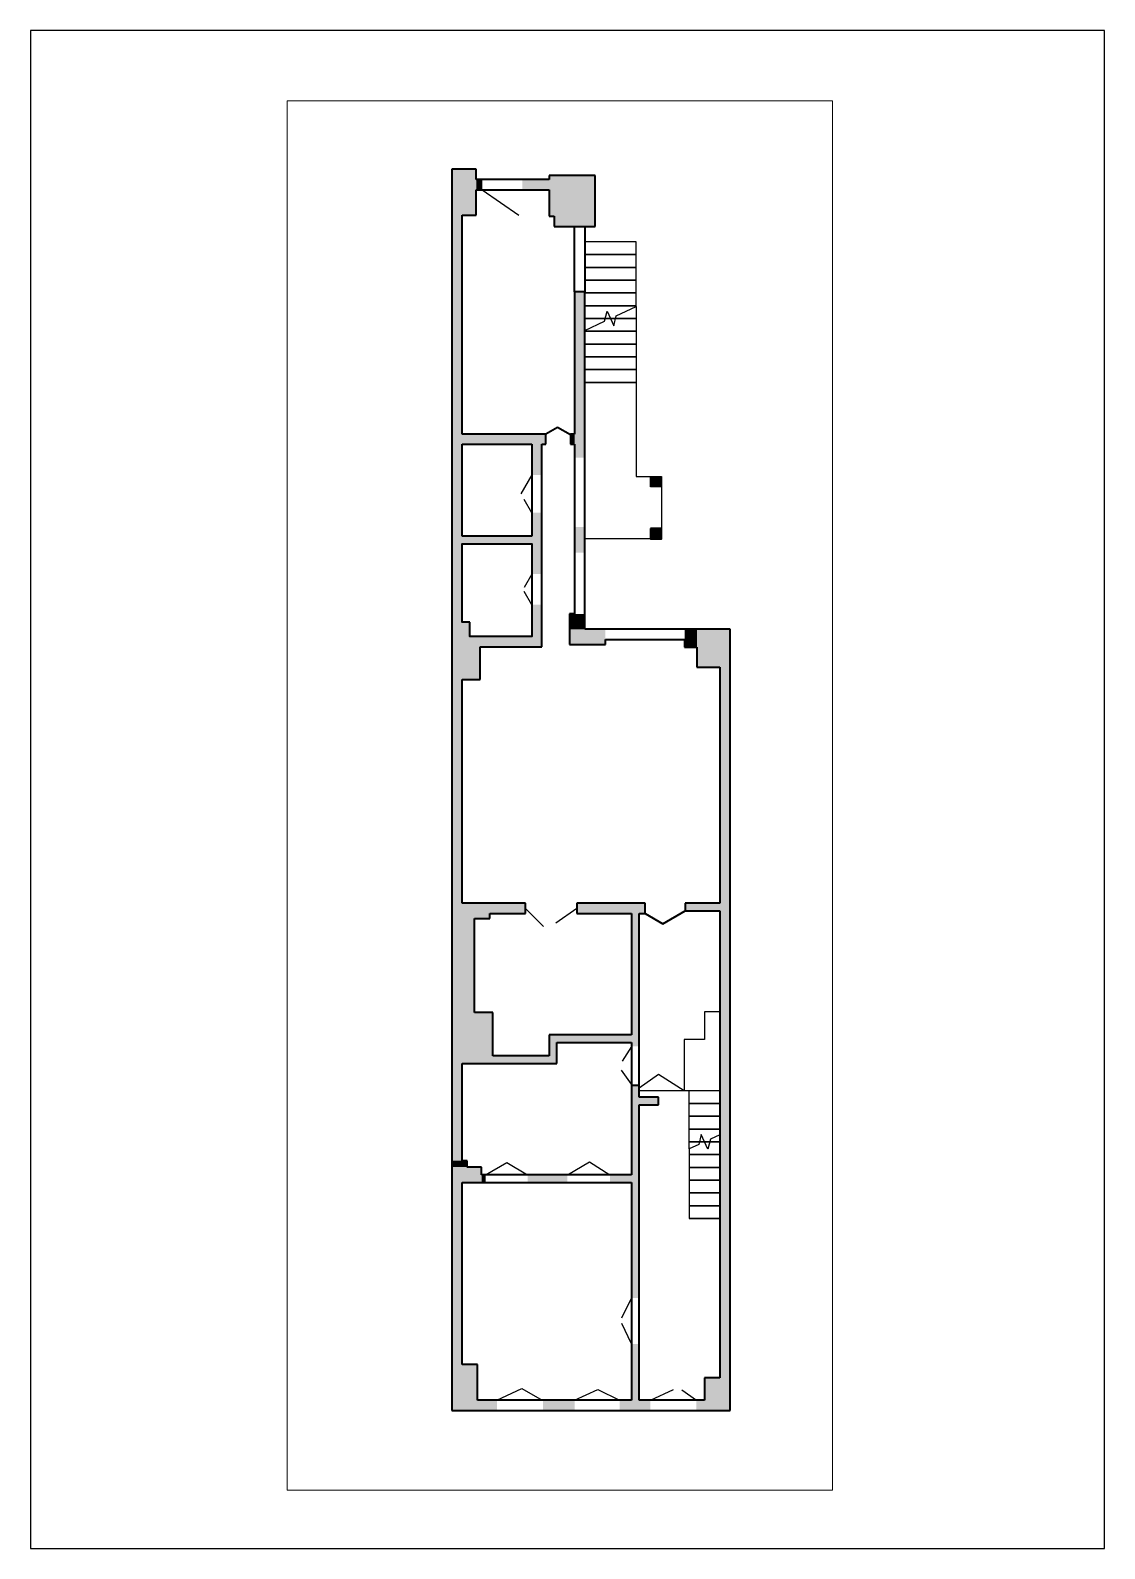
# Paper-space layout 'Layout1' of a CAD drawing. Header units: millimetres. Extents: x 64 to 274, y 59 to 356.
# The model-space entities are those that its viewports show. They can reach past a viewport. Long polylines and large blocks are cut down to what shows.
import ezdxf

# ---------------------------------------------------------------- set-up
doc = ezdxf.new("R2010")
doc.units = ezdxf.units.MM
doc.linetypes.add('Projeção', pattern=[396.875, 238.125, -158.75])
for name, color, linetype, lineweight in [('A-ALV-___-___-EXI', 250, 'Continuous', 35), ('A-ESC-___-___-EXI', 250, 'Continuous', 25), ('A-MOB-___-___-EXI', 250, 'Projeção', 25), ('A-PIL-___-___-EXI', 250, 'Continuous', 25), ('A-PIS-___-___-EXI', 250, 'Continuous', 25), ('A-POR-___-___-EXI', 250, 'Continuous', 25)]:
    doc.layers.add(name, color=color, linetype=linetype, lineweight=lineweight)

# ---------------------------------------------------------------- blocks, each defined once
blk = doc.blocks.new('SVG - A4-23033332-Não nomeada')
at = {"layer": 'A-PIS-___-___-EXI'}
for p, q in [((64.29, 356.5), (64.29, 59.5)), ((274.29, 356.5), (64.29, 356.5)), ((274.29, 59.5), (274.29, 356.5)), ((64.29, 59.5), (274.29, 59.5))]:
    blk.add_line(p, q, dxfattribs=at)

msp = doc.modelspace()

# ---------------------------------------------------------------- hatches: boundary and pattern name
at = {"layer": 'A-ALV-___-___-EXI'}
for points in [[(43986, -24901), (43986, -16041), (43786, -16041), (43786, -24901)], [(43986, -16941), (44261, -16941), (44261, -16041), (43986, -16041)], [(44261, -16441), (44381, -16441), (44381, -16241), (44261, -16241)], [(45686, -16441), (45686, -16241), (45166, -16241), (45166, -16441)], [(45686, -16961), (45786, -16961), (45786, -16161), (45686, -16161), (45686, -16441)], [(46586, -17161), (46586, -16161), (45786, -16161), (45786, -17161)], [(46386, -21681), (46386, -18441), (46186, -18441), (46186, -21681)], [(45546, -21421), (45626, -21421), (45626, -21221), (43986, -21221), (43986, -21421), (45346, -21421)], [(46106, -21421), (46186, -21421), (46186, -21221), (46106, -21221)], [(45346, -22021), (45546, -22021), (45546, -21421), (45346, -21421), (45346, -21498)], [(45346, -23961), (45546, -23961), (45546, -22761), (45346, -22761), (45346, -23371)], [(46186, -23541), (46386, -23541), (46386, -23041), (46186, -23041)], [(45346, -23371), (45346, -23221), (43986, -23221), (43986, -23371)], [(45546, -25381), (45546, -24561), (45346, -24561), (45346, -25381)], [(44136, -25281), (44136, -24901), (43786, -24901), (43786, -25281)], [(46086, -25041), (46386, -25041), (46386, -24741), (46086, -24741)], [(45346, -25381), (45346, -25181), (44136, -25181), (44136, -25281), (44336, -25281), (44336, -25381)], [(46086, -25341), (46786, -25341), (46786, -25041), (46086, -25041)], [(48576, -25391), (48576, -25041), (48336, -25041), (48336, -25391)], [(49026, -25781), (49226, -25781), (49226, -25041), (48576, -25041), (48576, -25781)], [(43786, -26021), (44336, -26021), (44336, -25281), (43786, -25281)], [(49226, -39681), (49226, -25781), (49026, -25781), (49026, -39681)], [(43786, -30701), (43986, -30701), (43986, -26021), (43786, -26021), (43786, -28292)], [(44226, -30701), (44526, -30701), (44526, -30401), (43986, -30401), (43986, -30701)], [(45226, -30601), (45226, -30401), (44526, -30401), (44526, -30601)], [(47446, -30601), (47566, -30601), (47566, -30401), (46226, -30401), (46226, -30601), (47296, -30601)], [(49026, -30551), (49026, -30401), (48346, -30401), (48346, -30551)], [(43786, -32536), (44226, -32536), (44226, -30701), (43786, -30701)], [(47446, -33201), (47446, -30601), (47296, -30601), (47296, -33201)], [(44586, -33536), (44586, -32536), (43786, -32536), (43786, -33536), (43986, -33536)], [(45691, -33386), (45841, -33386), (45841, -32971), (45691, -32971)], [(47296, -33121), (47296, -32971), (45841, -32971), (45841, -33121), (45896, -33121)], [(43786, -35436), (43986, -35436), (43986, -33536), (43786, -33536), (43786, -35086)], [(44586, -33536), (45841, -33536), (45841, -33386), (44586, -33386)], [(47296, -33981), (47446, -33981), (47446, -33941), (47296, -33941)], [(47446, -38121), (47446, -33981), (47296, -33981), (47296, -38121)], [(47446, -34341), (47826, -34341), (47826, -34191), (47446, -34191)], [(43786, -35561), (44086, -35561), (44086, -35436), (43786, -35436)], [(43986, -35861), (44366, -35861), (44366, -35561), (43786, -35561), (43786, -35861)], [(43786, -39421), (43986, -39421), (43986, -35861), (43786, -35861)], [(44366, -35861), (44446, -35861), (44446, -35711), (44366, -35711)], [(46046, -35861), (46046, -35711), (45266, -35711), (45266, -35861), (45896, -35861)], [(47296, -35861), (47296, -35711), (46876, -35711), (46876, -35861)], [(47296, -40121), (47446, -40121), (47446, -39021), (47296, -39021)], [(44286, -40321), (44286, -39421), (43786, -39421), (43786, -40321)], [(48726, -40121), (49226, -40121), (49226, -39681), (48726, -39681)], [(44666, -40321), (44666, -40121), (44286, -40121), (44286, -40321)], [(46186, -40321), (46186, -40121), (45566, -40121), (45566, -40321), (45896, -40321)], [(47666, -40321), (47666, -40121), (47066, -40121), (47066, -40321)], [(48566, -40321), (49226, -40321), (49226, -40121), (48566, -40121)]]:
    msp.add_hatch(color=11, dxfattribs=at).paths.add_polyline_path(points)
at = {"layer": 'A-PIL-___-___-EXI'}
for points in [[(47886, -22251), (47886, -22051), (47666, -22051), (47666, -22251)], [(47886, -23271), (47886, -23071), (47666, -23071), (47666, -23271)]]:
    msp.add_hatch(color=11, dxfattribs=at).paths.add_polyline_path(points)

# ---------------------------------------------------------------- linework, layer by layer
at = {"layer": 'A-ALV-___-___-EXI', "color": 7, "lineweight": 35}
for p, q in [((44261, -16041), (43786, -16041)), ((43786, -16041), (43786, -35561)), ((44261, -16241), (44261, -16041)), ((45686, -16241), (44261, -16241)), ((46586, -16161), (45686, -16161)), ((45686, -16161), (45686, -16241)), ((46586, -17161), (46586, -16161)), ((44261, -16941), (44261, -16441)), ((44261, -16441), (45686, -16441)), ((45686, -16441), (45686, -16961)), ((43986, -21221), (43986, -16941)), ((43986, -16941), (44261, -16941)), ((45686, -16961), (45786, -16961)), ((45786, -16961), (45786, -17161)), ((45786, -17161), (46586, -17161)), ((46386, -18441), (46186, -18441)), ((46186, -18441), (46186, -21221)), ((46386, -25041), (46386, -18441)), ((45626, -21221), (43986, -21221)), ((45626, -21421), (45626, -21221)), ((46186, -21221), (46106, -21221)), ((46106, -21221), (46106, -21421)), ((43986, -21421), (45346, -21421)), ((43986, -23221), (43986, -21421)), ((45346, -21421), (45346, -23221)), ((45546, -25381), (45546, -21421)), ((45546, -21421), (45626, -21421)), ((46106, -21421), (46186, -21421)), ((46186, -21421), (46186, -24741)), ((45346, -23221), (43986, -23221)), ((46186, -24741), (46086, -24741)), ((46086, -24741), (46086, -25341)), ((49226, -25041), (46386, -25041)), ((46786, -25341), (46786, -25241)), ((46786, -25241), (48336, -25241)), ((48336, -25241), (48336, -25391)), ((49226, -40321), (49226, -25041)), ((44336, -26021), (44336, -25381)), ((44336, -25381), (45546, -25381)), ((46086, -25341), (46786, -25341)), ((48336, -25391), (48576, -25391)), ((48576, -25391), (48576, -25781)), ((48576, -25781), (49026, -25781)), ((49026, -25781), (49026, -30401)), ((43986, -30401), (43986, -26021)), ((43986, -26021), (44336, -26021)), ((45226, -30401), (43986, -30401)), ((45226, -30601), (45226, -30401)), ((47566, -30401), (46226, -30401)), ((46226, -30401), (46226, -30601)), ((47566, -30601), (47566, -30401)), ((49026, -30401), (48346, -30401)), ((48346, -30401), (48346, -30551)), ((48346, -30551), (49026, -30551)), ((49026, -30551), (49026, -39681)), ((44226, -32536), (44226, -30701)), ((44226, -30701), (44526, -30701)), ((44526, -30701), (44526, -30601)), ((44526, -30601), (45226, -30601)), ((46226, -30601), (47296, -30601)), ((47296, -30601), (47296, -32971)), ((47446, -34191), (47446, -30601)), ((47446, -30601), (47566, -30601)), ((44586, -32536), (44226, -32536)), ((44586, -33386), (44586, -32536)), ((47296, -32971), (45691, -32971)), ((45691, -32971), (45691, -33386)), ((45841, -33536), (45841, -33121)), ((45841, -33121), (47296, -33121)), ((47296, -33121), (47296, -35711)), ((43986, -33536), (45841, -33536)), ((43986, -35436), (43986, -33536)), ((45691, -33386), (44586, -33386)), ((47826, -34191), (47446, -34191)), ((47446, -40121), (47446, -34341)), ((47446, -34341), (47826, -34341)), ((47826, -34341), (47826, -34191)), ((43786, -35561), (43786, -40321)), ((44086, -35436), (43986, -35436)), ((44086, -35561), (44086, -35436)), ((44366, -35561), (44086, -35561)), ((44366, -35711), (44366, -35561)), ((43986, -35861), (47296, -35861)), ((43986, -39421), (43986, -35861)), ((47296, -35711), (44366, -35711)), ((47296, -35861), (47296, -40121)), ((44286, -39421), (43986, -39421)), ((44286, -40121), (44286, -39421)), ((49026, -39681), (48726, -39681)), ((48726, -39681), (48726, -40121)), ((43786, -40321), (49226, -40321)), ((47296, -40121), (44286, -40121)), ((48726, -40121), (47446, -40121))]:
    msp.add_line(p, q, dxfattribs=at)
at = {"layer": 'A-ALV-___-___-EXI'}
msp.add_lwpolyline([(46186, -17161), (46386, -17161), (46386, -18441), (46186, -18441)], close=True, dxfattribs=at)
at = {"layer": 'A-ALV-___-___-EXI', "color": 7, "lineweight": 35}
msp.add_lwpolyline([(44136, -24901), (43986, -24901), (43986, -23371), (45346, -23371), (45346, -25181), (44136, -25181)], close=True, dxfattribs=at)
at = {"layer": 'A-ESC-___-___-EXI'}
for p, q in [((47386, -17461), (46386, -17461)), ((48426, -35206), (48426, -34066)), ((48660, -34925), (48612, -35119)), ((48792, -35208), (48660, -34925)), ((48839, -35014), (48792, -35208)), ((49026, -34927), (48839, -35014)), ((48612, -35119), (48426, -35206))]:
    msp.add_line(p, q, dxfattribs=at)
at = {"layer": 'A-ESC-___-___-EXI', "linetype": 'Projeção'}
for points in [[(47386, -18728), (47386, -18711), (47386, -18461), (47386, -18211), (47386, -17961), (47386, -17711), (47386, -17461), (46386, -17461), (46386, -17711), (46386, -17961), (46386, -18211), (46386, -18441)], [(48426, -35206), (48426, -35316), (48426, -35566), (48426, -35816), (48426, -36066), (48426, -36316), (48426, -36566), (49026, -36566), (48426, -36566)]]:
    msp.add_lwpolyline(points, dxfattribs=at)
at = {"layer": 'A-ESC-___-___-EXI'}
for points in [[(47386, -17711), (46386, -17711)], [(47386, -17961), (46386, -17961)], [(47386, -18211), (46386, -18211)], [(47386, -18461), (46386, -18461)], [(47386, -18711), (46386, -18711)], [(46886, -18961), (46785, -18961), (46386, -18961), (46785, -18961)], [(47386, -18961), (46986, -18961), (46886, -18961), (46986, -18961)], [(47386, -19461), (46386, -19461)], [(47386, -19711), (46386, -19711)], [(47386, -19961), (46386, -19961)], [(47386, -20211), (46386, -20211)], [(48426, -34316), (49026, -34316)], [(48426, -34566), (49026, -34566)], [(48426, -34816), (49026, -34816)], [(48426, -35066), (48625, -35066), (48726, -35066), (48625, -35066)], [(48426, -35316), (49026, -35316)], [(48726, -35066), (48826, -35066), (49026, -35066), (48826, -35066)], [(48426, -35566), (49026, -35566)], [(48426, -35816), (49026, -35816)], [(48426, -36066), (49026, -36066)], [(48426, -36316), (49026, -36316)]]:
    msp.add_lwpolyline(points, close=True, dxfattribs=at)
at = {"layer": 'A-ESC-___-___-EXI', "linetype": 'Continuous'}
msp.add_lwpolyline([(46386, -19194), (46772, -19014), (46820, -18820), (46952, -19103), (46999, -18909), (47386, -18728), (47386, -20211), (47386, -22051), (47886, -22051), (47886, -22251), (47666, -22251), (47666, -22051), (47886, -22051), (47886, -23271), (46386, -23271), (46386, -20211), (46386, -19211), (47386, -19211), (46386, -19211)], dxfattribs=at)
at = {"layer": 'A-ESC-___-___-EXI'}
msp.add_lwpolyline([(49026, -34816), (49026, -34066), (48426, -34066)], dxfattribs=at)
at = {"layer": 'A-MOB-___-___-EXI'}
for p, q in [((49026, -32525), (48726, -32525)), ((48726, -32525), (48726, -33066)), ((48726, -33066), (48326, -33066)), ((48326, -33066), (48326, -34066))]:
    msp.add_line(p, q, dxfattribs=at)
at = {"layer": 'A-PIL-___-___-EXI', "color": 7, "lineweight": 35}
msp.add_lwpolyline([(47666, -23071), (47666, -23271), (47886, -23271), (47886, -23071)], close=True, dxfattribs=at)
at = {"layer": 'A-POR-___-___-EXI'}
for p, q in [((44381, -16441), (45095, -16941)), ((45346, -22021), (45132, -22391)), ((45346, -22761), (45196, -22502)), ((45346, -23961), (45196, -24221)), ((45346, -24561), (45196, -24302)), ((45226, -30501), (45579, -30855)), ((46226, -30501), (45816, -30788)), ((47296, -33201), (47115, -33489)), ((47296, -33941), (47101, -33663)), ((47826, -33752), (47446, -34018)), ((48326, -34066), (47826, -33752)), ((48426, -34066), (47446, -34066)), ((47106, -38507), (47296, -38125)), ((47296, -39021), (47110, -38623)), ((47666, -40121), (48119, -39910)), ((48282, -39916), (48566, -40121))]:
    msp.add_line(p, q, dxfattribs=at)
at = {"layer": 'A-POR-___-___-EXI', "color": 7, "lineweight": 35}
for p, q in [((45851, -21091), (45626, -21221)), ((46106, -21238), (45851, -21091)), ((47912, -30801), (48346, -30551)), ((47566, -30601), (47912, -30801))]:
    msp.add_line(p, q, dxfattribs=at)
at = {"layer": 'A-POR-___-___-EXI'}
for points in [[(44446, -35711), (44861, -35471), (45266, -35711)], [(46046, -35711), (46479, -35461), (46876, -35711)], [(44666, -40121), (45155, -39893), (45550, -40121)], [(46186, -40121), (46639, -39910), (47065, -40121)]]:
    msp.add_lwpolyline(points, dxfattribs=at)

psp = doc.layouts.get("Layout1")

# ---------------------------------------------------------------- block references
at = {"layer": 'A-PIL-___-___-EXI'}
psp.add_blockref('SVG - A4-23033332-Não nomeada', (0, 0), dxfattribs=at)

# ---------------------------------------------------------------- viewports
at = {"layer": 'A-ALV-___-___-EXI'}
psp.add_viewport(center=(167.79, 206.83), size=(106.66, 271.762), view_center_point=(45896.02, -28291.4), view_height=27176.203, dxfattribs=at)

doc.saveas('drawing.dxf')
